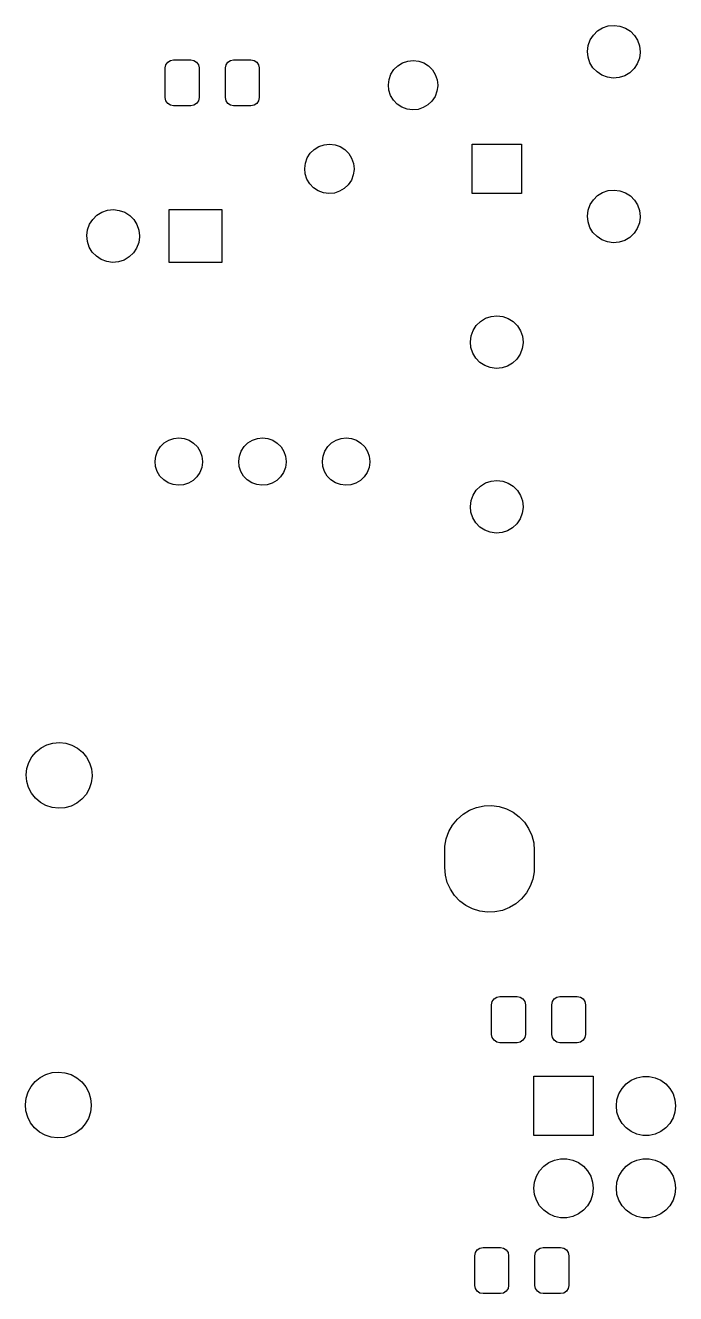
# Model space of a CAD drawing. Extents: x 87 to 132, y -228 to -49.
# Drawn here: x 90.34 to 110.08, y -178.5 to -139.99 of the extents above; entities that cross this region are included whole.
import ezdxf

# ---------------------------------------------------------------- set-up
doc = ezdxf.new("R2010")
doc.units = 0
doc.layers.add('BLACK', color=7, linetype='CONTINUOUS')

msp = doc.modelspace()

# ---------------------------------------------------------------- linework, layer by layer
at = {"layer": 'BLACK', "linetype": 'CONTINUOUS'}
for p, q in [((107.584, -140.282), (107.711, -140.158)), ((107.711, -140.158), (107.863, -140.064)), ((107.863, -140.064), (108.032, -140.007)), ((108.032, -140.007), (108.21, -139.988)), ((108.21, -139.988), (108.387, -140.009)), ((108.387, -140.009), (108.555, -140.069)), ((108.555, -140.069), (108.705, -140.165)), ((108.705, -140.165), (108.831, -140.291)), ((107.426, -140.6), (107.487, -140.432)), ((107.487, -140.432), (107.584, -140.282)), ((108.831, -140.291), (108.925, -140.442)), ((108.925, -140.442), (108.984, -140.611)), ((107.404, -140.777), (107.426, -140.6)), ((107.421, -140.954), (107.404, -140.777)), ((109.004, -140.81), (108.979, -140.987)), ((108.984, -140.611), (109.004, -140.788)), ((109.004, -140.788), (109.004, -140.81)), ((94.587, -141.282), (94.606, -141.186)), ((94.587, -142.182), (94.587, -141.282)), ((94.606, -141.186), (94.6602, -141.105)), ((94.6602, -141.105), (94.7413, -141.051)), ((94.7413, -141.051), (94.837, -141.032)), ((94.837, -141.032), (95.362, -141.032)), ((95.362, -141.032), (95.4577, -141.051)), ((95.4577, -141.051), (95.5388, -141.105)), ((95.5388, -141.105), (95.593, -141.186)), ((95.593, -141.186), (95.612, -141.282)), ((95.612, -141.282), (95.612, -142.182)), ((96.412, -141.282), (96.431, -141.186)), ((96.412, -142.182), (96.412, -141.282)), ((96.431, -141.186), (96.4852, -141.105)), ((96.4852, -141.105), (96.5663, -141.051)), ((96.5663, -141.051), (96.662, -141.032)), ((96.662, -141.032), (97.187, -141.032)), ((97.187, -141.032), (97.2827, -141.051)), ((97.2827, -141.051), (97.3638, -141.105)), ((97.3638, -141.105), (97.418, -141.186)), ((97.418, -141.186), (97.437, -141.282)), ((97.437, -141.282), (97.437, -142.182)), ((101.436, -141.471), (101.527, -141.33)), ((101.527, -141.33), (101.646, -141.213)), ((101.646, -141.213), (101.789, -141.125)), ((101.789, -141.125), (101.947, -141.071)), ((101.947, -141.071), (102.113, -141.054)), ((102.113, -141.054), (102.279, -141.074)), ((102.279, -141.074), (102.437, -141.13)), ((102.437, -141.13), (102.578, -141.219)), ((102.578, -141.219), (102.696, -141.338)), ((102.696, -141.338), (102.784, -141.48)), ((107.478, -141.124), (107.421, -140.954)), ((107.57, -141.276), (107.478, -141.124)), ((107.694, -141.404), (107.57, -141.276)), ((108.817, -141.302), (108.688, -141.425)), ((108.916, -141.154), (108.817, -141.302)), ((108.979, -140.987), (108.916, -141.154)), ((101.358, -141.794), (101.379, -141.628)), ((101.379, -141.628), (101.436, -141.471)), ((102.784, -141.48), (102.839, -141.638)), ((102.839, -141.638), (102.858, -141.804)), ((107.843, -141.502), (107.694, -141.404)), ((108.01, -141.564), (107.843, -141.502)), ((108.187, -141.588), (108.01, -141.564)), ((108.365, -141.572), (108.187, -141.588)), ((108.534, -141.517), (108.365, -141.572)), ((108.688, -141.425), (108.534, -141.517)), ((101.374, -141.96), (101.358, -141.794)), ((101.427, -142.119), (101.374, -141.96)), ((102.834, -141.991), (102.775, -142.147)), ((102.858, -141.825), (102.834, -141.991)), ((102.858, -141.804), (102.858, -141.825)), ((94.606, -142.278), (94.587, -142.182)), ((94.6602, -142.359), (94.606, -142.278)), ((94.7413, -142.413), (94.6602, -142.359)), ((94.837, -142.432), (94.7413, -142.413)), ((95.362, -142.432), (94.837, -142.432)), ((95.4577, -142.413), (95.362, -142.432)), ((95.5388, -142.359), (95.4577, -142.413)), ((95.593, -142.278), (95.5388, -142.359)), ((95.612, -142.182), (95.593, -142.278)), ((96.431, -142.278), (96.412, -142.182)), ((96.4852, -142.359), (96.431, -142.278)), ((96.5663, -142.413), (96.4852, -142.359)), ((96.662, -142.432), (96.5663, -142.413)), ((97.187, -142.432), (96.662, -142.432)), ((97.2827, -142.413), (97.187, -142.432)), ((97.3638, -142.359), (97.2827, -142.413)), ((97.418, -142.278), (97.3638, -142.359)), ((97.437, -142.182), (97.418, -142.278)), ((101.514, -142.262), (101.427, -142.119)), ((101.63, -142.382), (101.514, -142.262)), ((101.77, -142.473), (101.63, -142.382)), ((101.927, -142.532), (101.77, -142.473)), ((102.418, -142.487), (102.259, -142.539)), ((102.561, -142.401), (102.418, -142.487)), ((102.683, -142.286), (102.561, -142.401)), ((102.775, -142.147), (102.683, -142.286)), ((102.092, -142.554), (101.927, -142.532)), ((102.259, -142.539), (102.092, -142.554)), ((99.2487, -143.665), (99.4069, -143.611)), ((99.4069, -143.611), (99.5732, -143.594)), ((99.5732, -143.594), (99.7393, -143.614)), ((99.7393, -143.614), (99.8968, -143.67)), ((103.898, -145.094), (103.898, -143.594)), ((103.898, -143.594), (105.398, -143.594)), ((105.398, -143.594), (105.398, -145.094)), ((98.839, -144.168), (98.8962, -144.011)), ((98.8962, -144.011), (98.9868, -143.87)), ((98.9868, -143.87), (99.1063, -143.753)), ((99.1063, -143.753), (99.2487, -143.665)), ((99.8968, -143.67), (100.038, -143.759)), ((100.038, -143.759), (100.156, -143.878)), ((100.156, -143.878), (100.244, -144.02)), ((100.244, -144.02), (100.299, -144.178)), ((98.8181, -144.334), (98.839, -144.168)), ((98.8344, -144.5), (98.8181, -144.334)), ((100.318, -144.365), (100.294, -144.531)), ((100.299, -144.178), (100.318, -144.344)), ((100.318, -144.344), (100.318, -144.365)), ((98.8872, -144.659), (98.8344, -144.5)), ((98.9738, -144.802), (98.8872, -144.659)), ((99.0899, -144.922), (98.9738, -144.802)), ((100.235, -144.687), (100.143, -144.826)), ((100.294, -144.531), (100.235, -144.687)), ((99.2298, -145.013), (99.0899, -144.922)), ((99.3866, -145.072), (99.2298, -145.013)), ((99.5523, -145.094), (99.3866, -145.072)), ((99.7188, -145.079), (99.5523, -145.094)), ((99.8778, -145.027), (99.7188, -145.079)), ((100.021, -144.941), (99.8778, -145.027)), ((100.143, -144.826), (100.021, -144.941)), ((105.398, -145.094), (103.898, -145.094)), ((107.584, -145.282), (107.711, -145.158)), ((107.711, -145.158), (107.863, -145.064)), ((107.863, -145.064), (108.032, -145.007)), ((108.032, -145.007), (108.21, -144.988)), ((108.21, -144.988), (108.387, -145.009)), ((108.387, -145.009), (108.555, -145.069)), ((108.555, -145.069), (108.705, -145.165)), ((108.705, -145.165), (108.831, -145.291)), ((107.426, -145.6), (107.487, -145.432)), ((107.487, -145.432), (107.584, -145.282)), ((108.831, -145.291), (108.925, -145.442)), ((108.925, -145.442), (108.984, -145.611)), ((92.2874, -146.028), (92.384, -145.878)), ((92.384, -145.878), (92.5115, -145.754)), ((92.5115, -145.754), (92.6634, -145.66)), ((92.6634, -145.66), (92.8322, -145.603)), ((92.8322, -145.603), (93.0096, -145.584)), ((93.0096, -145.584), (93.1867, -145.605)), ((93.1867, -145.605), (93.3547, -145.665)), ((93.3547, -145.665), (93.5053, -145.761)), ((93.5053, -145.761), (93.631, -145.887)), ((93.631, -145.887), (93.7255, -146.038)), ((94.704, -147.184), (94.704, -145.584)), ((94.704, -145.584), (96.304, -145.584)), ((96.304, -145.584), (96.304, -147.184)), ((107.404, -145.777), (107.426, -145.6)), ((107.421, -145.954), (107.404, -145.777)), ((107.478, -146.124), (107.421, -145.954)), ((109.004, -145.81), (108.979, -145.987)), ((108.984, -145.611), (109.004, -145.788)), ((109.004, -145.788), (109.004, -145.81)), ((92.2041, -146.373), (92.2264, -146.196)), ((92.2264, -146.196), (92.2874, -146.028)), ((93.7255, -146.038), (93.7841, -146.207)), ((93.7841, -146.207), (93.804, -146.384)), ((107.57, -146.276), (107.478, -146.124)), ((107.694, -146.404), (107.57, -146.276)), ((108.817, -146.302), (108.688, -146.425)), ((108.916, -146.154), (108.817, -146.302)), ((108.979, -145.987), (108.916, -146.154)), ((92.2215, -146.55), (92.2041, -146.373)), ((92.2778, -146.72), (92.2215, -146.55)), ((92.3702, -146.872), (92.2778, -146.72)), ((93.7789, -146.583), (93.7155, -146.75)), ((93.8037, -146.406), (93.7789, -146.583)), ((93.804, -146.384), (93.8037, -146.406)), ((107.843, -146.502), (107.694, -146.404)), ((108.01, -146.564), (107.843, -146.502)), ((108.187, -146.588), (108.01, -146.564)), ((108.365, -146.572), (108.187, -146.588)), ((108.534, -146.517), (108.365, -146.572)), ((108.688, -146.425), (108.534, -146.517)), ((92.4941, -147), (92.3702, -146.872)), ((92.6433, -147.098), (92.4941, -147)), ((92.8105, -147.16), (92.6433, -147.098)), ((93.3345, -147.113), (93.1649, -147.168)), ((93.4877, -147.021), (93.3345, -147.113)), ((93.6168, -146.898), (93.4877, -147.021)), ((93.7155, -146.75), (93.6168, -146.898)), ((92.9872, -147.184), (92.8105, -147.16)), ((93.1649, -147.168), (92.9872, -147.184)), ((96.304, -147.184), (94.704, -147.184)), ((104.028, -149.1), (104.155, -148.976)), ((104.155, -148.976), (104.307, -148.882)), ((104.307, -148.882), (104.476, -148.825)), ((104.476, -148.825), (104.654, -148.806)), ((104.654, -148.806), (104.831, -148.827)), ((104.831, -148.827), (104.999, -148.887)), ((104.999, -148.887), (105.149, -148.983)), ((105.149, -148.983), (105.275, -149.109)), ((103.848, -149.595), (103.87, -149.418)), ((103.87, -149.418), (103.931, -149.25)), ((103.931, -149.25), (104.028, -149.1)), ((105.275, -149.109), (105.369, -149.26)), ((105.369, -149.26), (105.428, -149.429)), ((103.865, -149.772), (103.848, -149.595)), ((103.922, -149.942), (103.865, -149.772)), ((105.423, -149.805), (105.36, -149.972)), ((105.448, -149.628), (105.423, -149.805)), ((105.428, -149.429), (105.448, -149.606)), ((105.448, -149.606), (105.448, -149.628)), ((104.014, -150.094), (103.922, -149.942)), ((104.138, -150.222), (104.014, -150.094)), ((105.261, -150.12), (105.132, -150.243)), ((105.36, -149.972), (105.261, -150.12)), ((104.287, -150.32), (104.138, -150.222)), ((104.454, -150.382), (104.287, -150.32)), ((104.631, -150.406), (104.454, -150.382)), ((104.809, -150.39), (104.631, -150.406)), ((104.978, -150.335), (104.809, -150.39)), ((105.132, -150.243), (104.978, -150.335)), ((94.3511, -152.914), (94.438, -152.779)), ((94.438, -152.779), (94.5527, -152.667)), ((94.5527, -152.667), (94.6894, -152.583)), ((94.6894, -152.583), (94.8414, -152.531)), ((94.8414, -152.531), (95.001, -152.514)), ((95.001, -152.514), (95.1604, -152.533)), ((95.1604, -152.533), (95.3116, -152.587)), ((95.3116, -152.587), (95.4472, -152.673)), ((95.4472, -152.673), (95.5603, -152.787)), ((95.5603, -152.787), (95.6453, -152.923)), ((96.8911, -152.914), (96.978, -152.779)), ((96.978, -152.779), (97.0927, -152.667)), ((97.0927, -152.667), (97.2294, -152.583)), ((97.2294, -152.583), (97.3814, -152.531)), ((97.3814, -152.531), (97.541, -152.514)), ((97.541, -152.514), (97.7004, -152.533)), ((97.7004, -152.533), (97.8516, -152.587)), ((97.8516, -152.587), (97.9872, -152.673)), ((97.9872, -152.673), (98.1003, -152.787)), ((98.1003, -152.787), (98.1853, -152.923)), ((99.4311, -152.914), (99.518, -152.779)), ((99.518, -152.779), (99.6327, -152.667)), ((99.6327, -152.667), (99.7694, -152.583)), ((99.7694, -152.583), (99.9214, -152.531)), ((99.9214, -152.531), (100.081, -152.514)), ((100.081, -152.514), (100.24, -152.533)), ((100.24, -152.533), (100.392, -152.587)), ((100.392, -152.587), (100.527, -152.673)), ((100.527, -152.673), (100.64, -152.787)), ((100.64, -152.787), (100.725, -152.923)), ((94.2761, -153.224), (94.2962, -153.065)), ((94.2917, -153.384), (94.2761, -153.224)), ((94.2962, -153.065), (94.3511, -152.914)), ((95.6453, -152.923), (95.6981, -153.074)), ((95.7157, -153.254), (95.6934, -153.413)), ((95.6981, -153.074), (95.716, -153.234)), ((95.716, -153.234), (95.7157, -153.254)), ((96.8161, -153.224), (96.8362, -153.065)), ((96.8317, -153.384), (96.8161, -153.224)), ((96.8362, -153.065), (96.8911, -152.914)), ((98.1853, -152.923), (98.2381, -153.074)), ((98.2557, -153.254), (98.2334, -153.413)), ((98.2381, -153.074), (98.256, -153.234)), ((98.256, -153.234), (98.2557, -153.254)), ((99.3561, -153.224), (99.3762, -153.065)), ((99.3717, -153.384), (99.3561, -153.224)), ((99.3762, -153.065), (99.4311, -152.914)), ((100.725, -152.923), (100.778, -153.074)), ((100.796, -153.254), (100.773, -153.413)), ((100.778, -153.074), (100.796, -153.234)), ((100.796, -153.234), (100.796, -153.254)), ((94.3424, -153.536), (94.2917, -153.384)), ((94.4256, -153.673), (94.3424, -153.536)), ((95.6364, -153.563), (95.5476, -153.697)), ((95.6934, -153.413), (95.6364, -153.563)), ((96.8824, -153.536), (96.8317, -153.384)), ((96.9656, -153.673), (96.8824, -153.536)), ((98.1764, -153.563), (98.0876, -153.697)), ((98.2334, -153.413), (98.1764, -153.563)), ((99.4224, -153.536), (99.3717, -153.384)), ((99.5056, -153.673), (99.4224, -153.536)), ((100.716, -153.563), (100.628, -153.697)), ((100.773, -153.413), (100.716, -153.563)), ((94.5371, -153.789), (94.4256, -153.673)), ((94.6714, -153.877), (94.5371, -153.789)), ((94.8218, -153.933), (94.6714, -153.877)), ((94.9809, -153.954), (94.8218, -153.933)), ((95.1408, -153.939), (94.9809, -153.954)), ((95.2934, -153.89), (95.1408, -153.939)), ((95.4313, -153.808), (95.2934, -153.89)), ((95.5476, -153.697), (95.4313, -153.808)), ((97.0771, -153.789), (96.9656, -153.673)), ((97.2114, -153.877), (97.0771, -153.789)), ((97.3618, -153.933), (97.2114, -153.877)), ((97.5209, -153.954), (97.3618, -153.933)), ((97.6808, -153.939), (97.5209, -153.954)), ((97.8334, -153.89), (97.6808, -153.939)), ((97.9713, -153.808), (97.8334, -153.89)), ((98.0876, -153.697), (97.9713, -153.808)), ((99.6171, -153.789), (99.5056, -153.673)), ((99.7514, -153.877), (99.6171, -153.789)), ((99.9018, -153.933), (99.7514, -153.877)), ((100.061, -153.954), (99.9018, -153.933)), ((100.221, -153.939), (100.061, -153.954)), ((100.373, -153.89), (100.221, -153.939)), ((100.511, -153.808), (100.373, -153.89)), ((100.628, -153.697), (100.511, -153.808)), ((104.028, -154.1), (104.155, -153.976)), ((104.155, -153.976), (104.307, -153.882)), ((104.307, -153.882), (104.476, -153.825)), ((104.476, -153.825), (104.654, -153.806)), ((104.654, -153.806), (104.831, -153.827)), ((104.831, -153.827), (104.999, -153.887)), ((104.999, -153.887), (105.149, -153.983)), ((105.149, -153.983), (105.275, -154.109)), ((103.848, -154.595), (103.87, -154.418)), ((103.87, -154.418), (103.931, -154.25)), ((103.931, -154.25), (104.028, -154.1)), ((105.275, -154.109), (105.369, -154.26)), ((105.369, -154.26), (105.428, -154.429)), ((105.428, -154.429), (105.448, -154.606)), ((103.865, -154.772), (103.848, -154.595)), ((103.922, -154.942), (103.865, -154.772)), ((105.423, -154.805), (105.36, -154.972)), ((105.448, -154.628), (105.423, -154.805)), ((105.448, -154.606), (105.448, -154.628)), ((104.014, -155.094), (103.922, -154.942)), ((104.138, -155.222), (104.014, -155.094)), ((105.261, -155.12), (105.132, -155.243)), ((105.36, -154.972), (105.261, -155.12)), ((104.287, -155.32), (104.138, -155.222)), ((104.454, -155.382), (104.287, -155.32)), ((104.631, -155.406), (104.454, -155.382)), ((104.809, -155.39), (104.631, -155.406)), ((104.978, -155.335), (104.809, -155.39)), ((105.132, -155.243), (104.978, -155.335)), ((90.5387, -162.198), (90.6641, -162.049)), ((90.6641, -162.049), (90.8162, -161.926)), ((90.8162, -161.926), (90.9892, -161.836)), ((90.9892, -161.836), (91.1764, -161.781)), ((91.1764, -161.781), (91.3708, -161.763)), ((91.3708, -161.763), (91.5649, -161.784)), ((91.5649, -161.784), (91.7513, -161.841)), ((91.7513, -161.841), (91.923, -161.934)), ((91.923, -161.934), (92.0734, -162.059)), ((92.0734, -162.059), (92.1967, -162.21)), ((90.3857, -162.555), (90.4447, -162.369)), ((90.4447, -162.369), (90.5387, -162.198)), ((92.1967, -162.21), (92.2883, -162.382)), ((92.2883, -162.382), (92.3448, -162.569)), ((90.3639, -162.749), (90.3857, -162.555)), ((90.3802, -162.944), (90.3639, -162.749)), ((92.3634, -162.791), (92.3389, -162.985)), ((92.3448, -162.569), (92.3638, -162.763)), ((92.3638, -162.763), (92.3634, -162.791)), ((90.434, -163.131), (90.3802, -162.944)), ((90.5232, -163.305), (90.434, -163.131)), ((92.2773, -163.17), (92.1809, -163.34)), ((92.3389, -162.985), (92.2773, -163.17)), ((90.6445, -163.458), (90.5232, -163.305)), ((90.7931, -163.584), (90.6445, -163.458)), ((90.9635, -163.68), (90.7931, -163.584)), ((91.8996, -163.608), (91.7254, -163.696)), ((92.0534, -163.487), (91.8996, -163.608)), ((92.1809, -163.34), (92.0534, -163.487)), ((91.1491, -163.74), (90.9635, -163.68)), ((91.3429, -163.763), (91.1491, -163.74)), ((91.5374, -163.748), (91.3429, -163.763)), ((91.7254, -163.696), (91.5374, -163.748)), ((103.455, -164.092), (103.629, -163.941)), ((103.629, -163.941), (103.825, -163.822)), ((103.825, -163.822), (104.039, -163.737)), ((104.039, -163.737), (104.264, -163.69)), ((104.264, -163.69), (104.494, -163.682)), ((104.494, -163.682), (104.722, -163.712)), ((104.722, -163.712), (104.942, -163.78)), ((104.942, -163.78), (105.147, -163.884)), ((105.147, -163.884), (105.331, -164.021)), ((105.331, -164.021), (105.49, -164.188)), ((103.195, -164.47), (103.309, -164.27)), ((103.309, -164.27), (103.455, -164.092)), ((105.49, -164.188), (105.618, -164.379)), ((105.618, -164.379), (105.713, -164.588)), ((103.076, -164.912), (103.117, -164.686)), ((103.117, -164.686), (103.195, -164.47)), ((105.713, -164.588), (105.771, -164.811)), ((105.771, -164.811), (105.79, -165.04)), ((103.07, -165.04), (103.076, -164.912)), ((103.07, -165.56), (103.07, -165.04)), ((105.79, -165.04), (105.79, -165.56)), ((103.089, -165.789), (103.07, -165.56)), ((105.79, -165.56), (105.784, -165.688)), ((103.147, -166.012), (103.089, -165.789)), ((105.743, -165.914), (105.665, -166.13)), ((105.784, -165.688), (105.743, -165.914)), ((103.242, -166.221), (103.147, -166.012)), ((103.37, -166.412), (103.242, -166.221)), ((105.551, -166.33), (105.405, -166.508)), ((105.665, -166.13), (105.551, -166.33)), ((103.529, -166.579), (103.37, -166.412)), ((103.713, -166.716), (103.529, -166.579)), ((103.918, -166.82), (103.713, -166.716)), ((105.231, -166.659), (105.035, -166.778)), ((105.405, -166.508), (105.231, -166.659)), ((104.138, -166.888), (103.918, -166.82)), ((104.366, -166.918), (104.138, -166.888)), ((104.596, -166.91), (104.366, -166.918)), ((104.821, -166.863), (104.596, -166.91)), ((105.035, -166.778), (104.821, -166.863)), ((104.493, -169.73), (104.512, -169.634)), ((104.493, -170.63), (104.493, -169.73)), ((104.512, -169.634), (104.566, -169.553)), ((104.566, -169.553), (104.647, -169.499)), ((104.647, -169.499), (104.743, -169.48)), ((104.743, -169.48), (105.268, -169.48)), ((105.268, -169.48), (105.364, -169.499)), ((105.364, -169.499), (105.445, -169.553)), ((105.445, -169.553), (105.499, -169.634)), ((105.499, -169.634), (105.518, -169.73)), ((105.518, -169.73), (105.518, -170.63)), ((106.318, -169.73), (106.337, -169.634)), ((106.318, -170.63), (106.318, -169.73)), ((106.337, -169.634), (106.391, -169.553)), ((106.391, -169.553), (106.472, -169.499)), ((106.472, -169.499), (106.568, -169.48)), ((106.568, -169.48), (107.093, -169.48)), ((107.093, -169.48), (107.189, -169.499)), ((107.189, -169.499), (107.27, -169.553)), ((107.27, -169.553), (107.324, -169.634)), ((107.324, -169.634), (107.343, -169.73)), ((107.343, -169.73), (107.343, -170.63)), ((104.512, -170.726), (104.493, -170.63)), ((104.566, -170.807), (104.512, -170.726)), ((104.647, -170.861), (104.566, -170.807)), ((104.743, -170.88), (104.647, -170.861)), ((105.268, -170.88), (104.743, -170.88)), ((105.364, -170.861), (105.268, -170.88)), ((105.445, -170.807), (105.364, -170.861)), ((105.499, -170.726), (105.445, -170.807)), ((105.518, -170.63), (105.499, -170.726)), ((106.337, -170.726), (106.318, -170.63)), ((106.391, -170.807), (106.337, -170.726)), ((106.472, -170.861), (106.391, -170.807)), ((106.568, -170.88), (106.472, -170.861)), ((107.093, -170.88), (106.568, -170.88)), ((107.189, -170.861), (107.093, -170.88)), ((107.27, -170.807), (107.189, -170.861)), ((107.324, -170.726), (107.27, -170.807)), ((107.343, -170.63), (107.324, -170.726)), ((90.5133, -172.206), (90.6387, -172.056)), ((90.6387, -172.056), (90.7908, -171.934)), ((90.7908, -171.934), (90.9638, -171.844)), ((90.9638, -171.844), (91.151, -171.789)), ((91.151, -171.789), (91.3454, -171.771)), ((91.3454, -171.771), (91.5395, -171.791)), ((91.5395, -171.791), (91.7259, -171.849)), ((91.7259, -171.849), (91.8976, -171.942)), ((91.8976, -171.942), (92.048, -172.066)), ((92.048, -172.066), (92.1713, -172.217)), ((105.78, -173.7), (105.78, -171.9)), ((105.78, -171.9), (107.58, -171.9)), ((107.58, -171.9), (107.58, -173.7)), ((108.452, -172.271), (108.578, -172.131)), ((108.578, -172.131), (108.73, -172.021)), ((108.73, -172.021), (108.902, -171.944)), ((108.902, -171.944), (109.086, -171.905)), ((109.086, -171.905), (109.274, -171.905)), ((109.274, -171.905), (109.458, -171.944)), ((109.458, -171.944), (109.63, -172.021)), ((109.63, -172.021), (109.782, -172.131)), ((109.782, -172.131), (109.908, -172.271)), ((90.3603, -172.563), (90.4193, -172.377)), ((90.4193, -172.377), (90.5133, -172.206)), ((92.1713, -172.217), (92.2629, -172.39)), ((92.2629, -172.39), (92.3194, -172.577)), ((108.3, -172.613), (108.358, -172.434)), ((108.358, -172.434), (108.452, -172.271)), ((109.908, -172.271), (110.002, -172.434)), ((110.002, -172.434), (110.06, -172.613)), ((90.3385, -172.757), (90.3603, -172.563)), ((90.3548, -172.951), (90.3385, -172.757)), ((92.338, -172.799), (92.3135, -172.992)), ((92.3194, -172.577), (92.3384, -172.771)), ((92.3384, -172.771), (92.338, -172.799)), ((108.28, -172.8), (108.3, -172.613)), ((108.3, -172.987), (108.28, -172.8)), ((110.06, -172.613), (110.08, -172.8)), ((110.08, -172.8), (110.06, -172.987)), ((90.4086, -173.139), (90.3548, -172.951)), ((90.4978, -173.313), (90.4086, -173.139)), ((92.2519, -173.178), (92.1555, -173.347)), ((92.3135, -172.992), (92.2519, -173.178)), ((108.358, -173.166), (108.3, -172.987)), ((108.452, -173.329), (108.358, -173.166)), ((110.002, -173.166), (109.908, -173.329)), ((110.06, -172.987), (110.002, -173.166)), ((90.6191, -173.465), (90.4978, -173.313)), ((90.7677, -173.592), (90.6191, -173.465)), ((90.9381, -173.687), (90.7677, -173.592)), ((91.1237, -173.747), (90.9381, -173.687)), ((91.8742, -173.615), (91.7, -173.703)), ((92.028, -173.495), (91.8742, -173.615)), ((92.1555, -173.347), (92.028, -173.495)), ((108.578, -173.469), (108.452, -173.329)), ((108.73, -173.579), (108.578, -173.469)), ((108.902, -173.656), (108.73, -173.579)), ((109.086, -173.695), (108.902, -173.656)), ((109.458, -173.656), (109.274, -173.695)), ((109.63, -173.579), (109.458, -173.656)), ((109.782, -173.469), (109.63, -173.579)), ((109.908, -173.329), (109.782, -173.469)), ((91.3175, -173.771), (91.1237, -173.747)), ((91.512, -173.756), (91.3175, -173.771)), ((91.7, -173.703), (91.512, -173.756)), ((107.58, -173.7), (105.78, -173.7)), ((109.274, -173.695), (109.086, -173.695)), ((106.23, -174.521), (106.402, -174.444)), ((106.402, -174.444), (106.586, -174.405)), ((106.586, -174.405), (106.774, -174.405)), ((106.774, -174.405), (106.958, -174.444)), ((106.958, -174.444), (107.13, -174.521)), ((108.73, -174.521), (108.902, -174.444)), ((108.902, -174.444), (109.086, -174.405)), ((109.086, -174.405), (109.274, -174.405)), ((109.274, -174.405), (109.458, -174.444)), ((109.458, -174.444), (109.63, -174.521)), ((105.858, -174.934), (105.952, -174.771)), ((105.952, -174.771), (106.078, -174.631)), ((106.078, -174.631), (106.23, -174.521)), ((107.13, -174.521), (107.282, -174.631)), ((107.282, -174.631), (107.408, -174.771)), ((107.408, -174.771), (107.502, -174.934)), ((108.358, -174.934), (108.452, -174.771)), ((108.452, -174.771), (108.578, -174.631)), ((108.578, -174.631), (108.73, -174.521)), ((109.63, -174.521), (109.782, -174.631)), ((109.782, -174.631), (109.908, -174.771)), ((109.908, -174.771), (110.002, -174.934)), ((105.78, -175.3), (105.8, -175.113)), ((105.8, -175.113), (105.858, -174.934)), ((107.502, -174.934), (107.56, -175.113)), ((107.56, -175.113), (107.58, -175.3)), ((108.28, -175.3), (108.3, -175.113)), ((108.3, -175.113), (108.358, -174.934)), ((110.002, -174.934), (110.06, -175.113)), ((110.06, -175.113), (110.08, -175.3)), ((105.8, -175.487), (105.78, -175.3)), ((105.858, -175.666), (105.8, -175.487)), ((107.56, -175.487), (107.502, -175.666)), ((107.58, -175.3), (107.56, -175.487)), ((108.3, -175.487), (108.28, -175.3)), ((108.358, -175.666), (108.3, -175.487)), ((110.06, -175.487), (110.002, -175.666)), ((110.08, -175.3), (110.06, -175.487)), ((105.952, -175.829), (105.858, -175.666)), ((106.078, -175.969), (105.952, -175.829)), ((106.23, -176.079), (106.078, -175.969)), ((107.282, -175.969), (107.13, -176.079)), ((107.408, -175.829), (107.282, -175.969)), ((107.502, -175.666), (107.408, -175.829)), ((108.452, -175.829), (108.358, -175.666)), ((108.578, -175.969), (108.452, -175.829)), ((108.73, -176.079), (108.578, -175.969)), ((109.782, -175.969), (109.63, -176.079)), ((109.908, -175.829), (109.782, -175.969)), ((110.002, -175.666), (109.908, -175.829)), ((106.402, -176.156), (106.23, -176.079)), ((106.586, -176.195), (106.402, -176.156)), ((106.774, -176.195), (106.586, -176.195)), ((106.958, -176.156), (106.774, -176.195)), ((107.13, -176.079), (106.958, -176.156)), ((108.902, -176.156), (108.73, -176.079)), ((109.086, -176.195), (108.902, -176.156)), ((109.274, -176.195), (109.086, -176.195)), ((109.458, -176.156), (109.274, -176.195)), ((109.63, -176.079), (109.458, -176.156)), ((104.058, -177.173), (104.139, -177.119)), ((104.139, -177.119), (104.235, -177.1)), ((104.235, -177.1), (104.76, -177.1)), ((104.76, -177.1), (104.856, -177.119)), ((104.856, -177.119), (104.937, -177.173)), ((105.883, -177.173), (105.964, -177.119)), ((105.964, -177.119), (106.06, -177.1)), ((106.06, -177.1), (106.585, -177.1)), ((106.585, -177.1), (106.681, -177.119)), ((106.681, -177.119), (106.762, -177.173)), ((103.985, -177.35), (104.004, -177.254)), ((103.985, -178.25), (103.985, -177.35)), ((104.004, -177.254), (104.058, -177.173)), ((104.937, -177.173), (104.991, -177.254)), ((104.991, -177.254), (105.01, -177.35)), ((105.01, -177.35), (105.01, -178.25)), ((105.81, -177.35), (105.829, -177.254)), ((105.81, -178.25), (105.81, -177.35)), ((105.829, -177.254), (105.883, -177.173)), ((106.762, -177.173), (106.816, -177.254)), ((106.816, -177.254), (106.835, -177.35)), ((106.835, -177.35), (106.835, -178.25)), ((104.004, -178.346), (103.985, -178.25)), ((105.01, -178.25), (104.991, -178.346)), ((105.829, -178.346), (105.81, -178.25)), ((106.835, -178.25), (106.816, -178.346)), ((104.058, -178.427), (104.004, -178.346)), ((104.139, -178.481), (104.058, -178.427)), ((104.235, -178.5), (104.139, -178.481)), ((104.76, -178.5), (104.235, -178.5)), ((104.856, -178.481), (104.76, -178.5)), ((104.937, -178.427), (104.856, -178.481)), ((104.991, -178.346), (104.937, -178.427)), ((105.883, -178.427), (105.829, -178.346)), ((105.964, -178.481), (105.883, -178.427)), ((106.06, -178.5), (105.964, -178.481)), ((106.585, -178.5), (106.06, -178.5)), ((106.681, -178.481), (106.585, -178.5)), ((106.762, -178.427), (106.681, -178.481)), ((106.816, -178.346), (106.762, -178.427))]:
    msp.add_line(p, q, dxfattribs=at)

doc.saveas('drawing.dxf')
